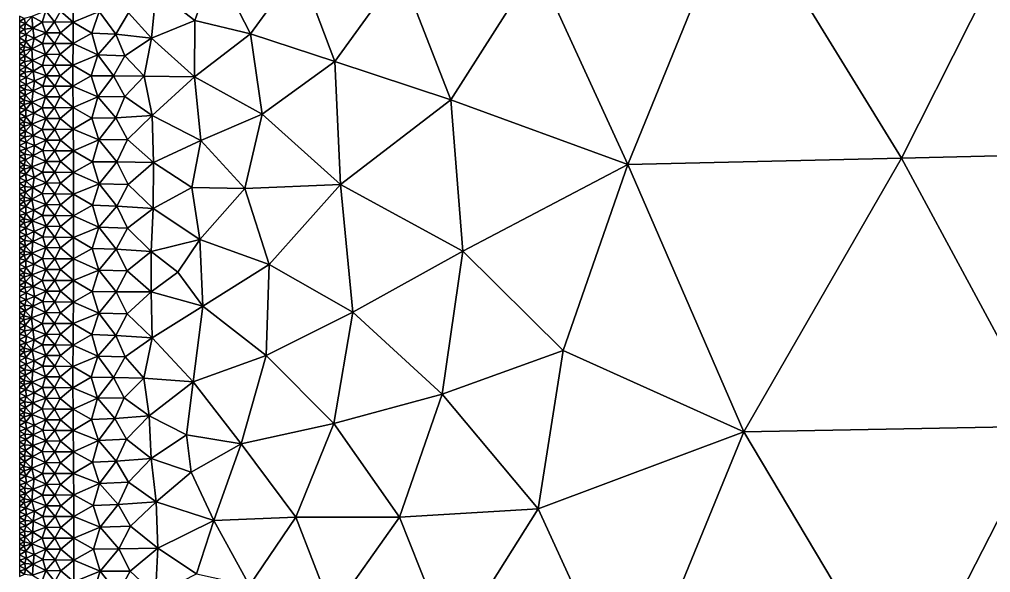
# Model space of a CAD drawing. Header units: metres. Extents: x 0 to 72, y -280 to 0.
# Drawn here: x 0.2 to 36.3, y -118.13 to -97.57 of the extents above; entities that cross this region are included whole.
import ezdxf

# ---------------------------------------------------------------- set-up
doc = ezdxf.new("R2010")
doc.units = ezdxf.units.M

msp = doc.modelspace()

# ---------------------------------------------------------------- linework, layer by layer
at = {"layer": 'layer', "color": 0}
for points in [[(32.9896, -102.728), (38.1128, -92.562), (26.9243, -92.8674)], [(44.8276, -102.439), (38.1128, -92.562), (32.9896, -102.728)], [(22.8168, -102.961), (26.9243, -92.8674), (19.4148, -95.5612)], [(32.9896, -102.728), (26.9243, -92.8674), (22.8168, -102.961)], [(7.46402, -95.5154), (5.28266, -96.4984), (6.71698, -97.6115)], [(8.79375, -98.1117), (7.46402, -95.5154), (6.71698, -97.6115)], [(8.79375, -98.1117), (10.6016, -95.6187), (7.46402, -95.5154)], [(11.9198, -99.1377), (10.6016, -95.6187), (8.79375, -98.1117)], [(11.9198, -99.1377), (14.3614, -95.7486), (10.6016, -95.6187)], [(16.2357, -100.556), (19.4148, -95.5612), (14.3614, -95.7486)], [(22.8168, -102.961), (19.4148, -95.5612), (16.2357, -100.556)], [(16.2357, -100.556), (14.3614, -95.7486), (11.9198, -99.1377)], [(5.28266, -96.4984), (4.24879, -97.3244), (5.11569, -98.263)], [(5.28266, -96.4984), (5.11569, -98.263), (6.71698, -97.6115)], [(2.21047, -96.8607), (1.72335, -97.2608), (2.20332, -97.6694)], [(2.21047, -96.8607), (2.20332, -97.6694), (3.16093, -97.2836)], [(0.2, -97.454), (0.2, -97.6541), (0.370166, -97.5338)], [(0.370166, -97.5338), (0.42022, -97.7214), (0.657369, -97.4618)], [(0.657369, -97.4618), (0.42022, -97.7214), (0.699546, -97.8936)], [(1.17687, -97.2594), (0.657369, -97.4618), (1.04595, -97.6696)], [(0.657369, -97.4618), (0.699546, -97.8936), (1.04595, -97.6696)], [(1.17687, -97.2594), (1.04595, -97.6696), (1.50963, -97.6655)], [(1.17687, -97.2594), (1.50963, -97.6655), (1.72335, -97.2608)], [(1.72335, -97.2608), (1.50963, -97.6655), (2.20332, -97.6694)], [(3.16093, -97.2836), (2.20332, -97.6694), (2.89426, -98.084)], [(3.16093, -97.2836), (2.89426, -98.084), (3.78144, -98.1239)], [(3.16093, -97.2836), (3.78144, -98.1239), (4.24879, -97.3244)], [(4.24879, -97.3244), (3.78144, -98.1239), (5.11569, -98.263)], [(0.370166, -97.5338), (0.2, -97.6541), (0.42022, -97.7214)], [(0.2, -97.6541), (0.2, -97.8543), (0.42022, -97.7214)], [(0.42022, -97.7214), (0.2, -97.8543), (0.393406, -97.9312)], [(0.42022, -97.7214), (0.393406, -97.9312), (0.699546, -97.8936)], [(1.04595, -97.6696), (0.699546, -97.8936), (1.18372, -98.0717)], [(1.04595, -97.6696), (1.18372, -98.0717), (1.50963, -97.6655)], [(1.50963, -97.6655), (1.18372, -98.0717), (1.72073, -98.0679)], [(1.50963, -97.6655), (1.72073, -98.0679), (2.20332, -97.6694)], [(2.20332, -97.6694), (1.72073, -98.0679), (2.19308, -98.4714)], [(2.20332, -97.6694), (2.19308, -98.4714), (2.89426, -98.084)], [(6.71698, -97.6115), (5.11569, -98.263), (6.71204, -99.7049)], [(6.71204, -99.7049), (8.79375, -98.1117), (6.71698, -97.6115)], [(0.2, -97.8543), (0.2, -98.0544), (0.393406, -97.9312)], [(0.393406, -97.9312), (0.2, -98.0544), (0.446334, -98.1329)], [(0.2, -98.0544), (0.2, -98.2546), (0.446334, -98.1329)], [(0.446334, -98.1329), (0.2, -98.2546), (0.437581, -98.3936)], [(0.393406, -97.9312), (0.446334, -98.1329), (0.699546, -97.8936)], [(0.446334, -98.1329), (0.437581, -98.3936), (0.746922, -98.271)], [(0.699546, -97.8936), (0.446334, -98.1329), (0.746922, -98.271)], [(0.699546, -97.8936), (0.746922, -98.271), (1.18372, -98.0717)], [(1.18372, -98.0717), (0.746922, -98.271), (1.05377, -98.4698)], [(1.18372, -98.0717), (1.05377, -98.4698), (1.50672, -98.4695)], [(1.18372, -98.0717), (1.50672, -98.4695), (1.72073, -98.0679)], [(1.72073, -98.0679), (1.50672, -98.4695), (2.19308, -98.4714)], [(2.89426, -98.084), (2.19308, -98.4714), (3.1096, -98.8841)], [(2.89426, -98.084), (3.1096, -98.8841), (3.78144, -98.1239)], [(3.78144, -98.1239), (3.1096, -98.8841), (4.12124, -98.9208)], [(3.78144, -98.1239), (4.12124, -98.9208), (5.11569, -98.263)], [(9.22894, -101.092), (8.79375, -98.1117), (6.71204, -99.7049)], [(11.9198, -99.1377), (8.79375, -98.1117), (9.22894, -101.092)], [(0.2, -98.2546), (0.2, -98.4548), (0.437581, -98.3936)], [(0.437581, -98.3936), (0.2, -98.4548), (0.373339, -98.5814)], [(0.2, -98.4548), (0.2, -98.6549), (0.373339, -98.5814)], [(0.437581, -98.3936), (0.373339, -98.5814), (0.658116, -98.6684)], [(0.746922, -98.271), (0.437581, -98.3936), (0.658116, -98.6684)], [(0.746922, -98.271), (0.658116, -98.6684), (1.05377, -98.4698)], [(1.05377, -98.4698), (0.658116, -98.6684), (1.16974, -98.8749)], [(1.05377, -98.4698), (1.16974, -98.8749), (1.50672, -98.4695)], [(1.50672, -98.4695), (1.16974, -98.8749), (1.71457, -98.8689)], [(1.50672, -98.4695), (1.71457, -98.8689), (2.19308, -98.4714)], [(2.19308, -98.4714), (1.71457, -98.8689), (2.18791, -99.2667)], [(2.19308, -98.4714), (2.18791, -99.2667), (3.1096, -98.8841)], [(5.11569, -98.263), (4.12124, -98.9208), (4.83572, -99.6841)], [(5.11569, -98.263), (4.83572, -99.6841), (6.71204, -99.7049)], [(0.373339, -98.5814), (0.2, -98.6549), (0.370062, -98.7368)], [(0.2, -98.6549), (0.2, -98.8551), (0.370062, -98.7368)], [(0.370062, -98.7368), (0.2, -98.8551), (0.418049, -98.9248)], [(0.2, -98.8551), (0.2, -99.0552), (0.418049, -98.9248)], [(0.373339, -98.5814), (0.370062, -98.7368), (0.658116, -98.6684)], [(0.370062, -98.7368), (0.418049, -98.9248), (0.658116, -98.6684)], [(0.658116, -98.6684), (0.418049, -98.9248), (0.690925, -99.1011)], [(0.658116, -98.6684), (0.690925, -99.1011), (1.16974, -98.8749)], [(1.16974, -98.8749), (0.690925, -99.1011), (1.05486, -99.2818)], [(1.16974, -98.8749), (1.05486, -99.2818), (1.50699, -99.2697)], [(1.16974, -98.8749), (1.50699, -99.2697), (1.71457, -98.8689)], [(1.71457, -98.8689), (1.50699, -99.2697), (2.18791, -99.2667)], [(3.1096, -98.8841), (2.18791, -99.2667), (2.86565, -99.6629)], [(3.1096, -98.8841), (2.86565, -99.6629), (3.70159, -99.6698)], [(3.1096, -98.8841), (3.70159, -99.6698), (4.12124, -98.9208)], [(0.418049, -98.9248), (0.2, -99.0552), (0.388395, -99.133)], [(0.2, -99.0552), (0.2, -99.2554), (0.388395, -99.133)], [(0.388395, -99.133), (0.2, -99.2554), (0.43212, -99.3298)], [(0.2, -99.2554), (0.2, -99.4556), (0.43212, -99.3298)], [(0.418049, -98.9248), (0.388395, -99.133), (0.690925, -99.1011)], [(0.388395, -99.133), (0.43212, -99.3298), (0.690925, -99.1011)], [(0.690925, -99.1011), (0.43212, -99.3298), (0.712865, -99.5003)], [(0.690925, -99.1011), (0.712865, -99.5003), (1.05486, -99.2818)], [(1.05486, -99.2818), (1.19155, -99.6683), (1.50699, -99.2697)], [(1.50699, -99.2697), (1.19155, -99.6683), (1.71905, -99.6627)], [(1.50699, -99.2697), (1.71905, -99.6627), (2.18791, -99.2667)], [(2.18791, -99.2667), (1.71905, -99.6627), (2.18893, -100.056)], [(2.18791, -99.2667), (2.18893, -100.056), (2.86565, -99.6629)], [(4.12124, -98.9208), (3.70159, -99.6698), (4.83572, -99.6841)], [(12.129, -103.71), (11.9198, -99.1377), (9.22894, -101.092)], [(12.129, -103.71), (16.2357, -100.556), (11.9198, -99.1377)], [(0.43212, -99.3298), (0.2, -99.4556), (0.400097, -99.5343)], [(0.2, -99.4556), (0.2, -99.6557), (0.400097, -99.5343)], [(0.400097, -99.5343), (0.2, -99.6557), (0.455246, -99.7316)], [(0.43212, -99.3298), (0.400097, -99.5343), (0.712865, -99.5003)], [(0.400097, -99.5343), (0.455246, -99.7316), (0.712865, -99.5003)], [(0.712865, -99.5003), (0.455246, -99.7316), (0.764894, -99.8596)], [(1.05486, -99.2818), (0.712865, -99.5003), (1.19155, -99.6683)], [(0.712865, -99.5003), (0.764894, -99.8596), (1.19155, -99.6683)], [(0.2, -99.6557), (0.2, -99.8559), (0.455246, -99.7316)], [(0.455246, -99.7316), (0.2, -99.8559), (0.453713, -99.9848)], [(0.2, -99.8559), (0.2, -100.056), (0.453713, -99.9848)], [(0.453713, -99.9848), (0.2, -100.056), (0.396346, -100.182)], [(0.453713, -99.9848), (0.396346, -100.182), (0.705975, -100.224)], [(0.455246, -99.7316), (0.453713, -99.9848), (0.764894, -99.8596)], [(0.764894, -99.8596), (0.453713, -99.9848), (0.705975, -100.224)], [(0.764894, -99.8596), (0.705975, -100.224), (1.07013, -100.051)], [(1.19155, -99.6683), (0.764894, -99.8596), (1.07013, -100.051)], [(1.19155, -99.6683), (1.07013, -100.051), (1.51098, -100.056)], [(1.19155, -99.6683), (1.51098, -100.056), (1.71905, -99.6627)], [(1.71905, -99.6627), (1.51098, -100.056), (2.18893, -100.056)], [(2.86565, -99.6629), (2.18893, -100.056), (3.10972, -100.448)], [(2.86565, -99.6629), (3.10972, -100.448), (3.70159, -99.6698)], [(3.70159, -99.6698), (3.10972, -100.448), (4.1236, -100.431)], [(3.70159, -99.6698), (4.1236, -100.431), (4.83572, -99.6841)], [(4.83572, -99.6841), (4.1236, -100.431), (5.12902, -101.144)], [(4.83572, -99.6841), (5.12902, -101.144), (6.71204, -99.7049)], [(6.71204, -99.7049), (5.12902, -101.144), (6.94898, -102.074)], [(9.22894, -101.092), (6.71204, -99.7049), (6.94898, -102.074)], [(0.2, -100.056), (0.2, -100.256), (0.396346, -100.182)], [(0.396346, -100.182), (0.2, -100.256), (0.422056, -100.391)], [(0.2, -100.256), (0.2, -100.456), (0.422056, -100.391)], [(0.396346, -100.182), (0.422056, -100.391), (0.705975, -100.224)], [(0.705975, -100.224), (0.422056, -100.391), (0.658878, -100.651)], [(0.705975, -100.224), (0.658878, -100.651), (1.17466, -100.449)], [(1.07013, -100.051), (0.705975, -100.224), (1.17466, -100.449)], [(1.07013, -100.051), (1.17466, -100.449), (1.51098, -100.056)], [(1.51098, -100.056), (1.17466, -100.449), (1.71669, -100.453)], [(1.51098, -100.056), (1.71669, -100.453), (2.18893, -100.056)], [(2.18893, -100.056), (1.71669, -100.453), (2.19357, -100.851)], [(2.18893, -100.056), (2.19357, -100.851), (3.10972, -100.448)], [(0.422056, -100.391), (0.2, -100.456), (0.370884, -100.578)], [(0.2, -100.456), (0.2, -100.657), (0.370884, -100.578)], [(0.370884, -100.578), (0.2, -100.657), (0.372832, -100.733)], [(0.2, -100.657), (0.2, -100.857), (0.372832, -100.733)], [(0.422056, -100.391), (0.370884, -100.578), (0.658878, -100.651)], [(0.370884, -100.578), (0.372832, -100.733), (0.658878, -100.651)], [(0.372832, -100.733), (0.433684, -100.924), (0.658878, -100.651)], [(0.658878, -100.651), (0.433684, -100.924), (0.735941, -101.056)], [(1.17466, -100.449), (0.658878, -100.651), (1.05123, -100.853)], [(0.658878, -100.651), (0.735941, -101.056), (1.05123, -100.853)], [(1.17466, -100.449), (1.05123, -100.853), (1.50618, -100.853)], [(1.17466, -100.449), (1.50618, -100.853), (1.71669, -100.453)], [(1.71669, -100.453), (1.50618, -100.853), (2.19357, -100.851)], [(3.10972, -100.448), (2.19357, -100.851), (2.89269, -101.243)], [(3.10972, -100.448), (2.89269, -101.243), (3.77804, -101.223)], [(3.10972, -100.448), (3.77804, -101.223), (4.1236, -100.431)], [(4.1236, -100.431), (3.77804, -101.223), (5.12902, -101.144)], [(16.6874, -106.183), (16.2357, -100.556), (12.129, -103.71)], [(16.6874, -106.183), (22.8168, -102.961), (16.2357, -100.556)], [(0.372832, -100.733), (0.2, -100.857), (0.433684, -100.924)], [(0.2, -100.857), (0.2, -101.057), (0.433684, -100.924)], [(0.433684, -100.924), (0.2, -101.057), (0.433717, -101.189)], [(0.2, -101.057), (0.2, -101.257), (0.433717, -101.189)], [(0.433684, -100.924), (0.433717, -101.189), (0.735941, -101.056)], [(0.735941, -101.056), (0.433717, -101.189), (0.658806, -101.462)], [(0.735941, -101.056), (0.658806, -101.462), (1.17654, -101.258)], [(1.05123, -100.853), (0.735941, -101.056), (1.17654, -101.258)], [(1.05123, -100.853), (1.17654, -101.258), (1.50618, -100.853)], [(1.50618, -100.853), (1.17654, -101.258), (1.71971, -101.255)], [(1.50618, -100.853), (1.71971, -101.255), (2.19357, -100.851)], [(2.19357, -100.851), (1.71971, -101.255), (2.20306, -101.652)], [(2.19357, -100.851), (2.20306, -101.652), (2.89269, -101.243)], [(0.433717, -101.189), (0.2, -101.257), (0.372872, -101.38)], [(0.2, -101.257), (0.2, -101.457), (0.372872, -101.38)], [(0.372872, -101.38), (0.2, -101.457), (0.370867, -101.536)], [(0.372872, -101.38), (0.370867, -101.536), (0.658806, -101.462)], [(0.433717, -101.189), (0.372872, -101.38), (0.658806, -101.462)], [(1.17654, -101.258), (0.658806, -101.462), (1.04943, -101.666)], [(1.17654, -101.258), (1.04943, -101.666), (1.51197, -101.658)], [(1.17654, -101.258), (1.51197, -101.658), (1.71971, -101.255)], [(1.71971, -101.255), (1.51197, -101.658), (2.20306, -101.652)], [(2.89269, -101.243), (2.20306, -101.652), (3.15113, -102.047)], [(2.89269, -101.243), (3.15113, -102.047), (3.77804, -101.223)], [(3.77804, -101.223), (3.15113, -102.047), (4.22309, -102.03)], [(3.77804, -101.223), (4.22309, -102.03), (5.12902, -101.144)], [(5.12902, -101.144), (4.22309, -102.03), (5.17936, -102.886)], [(5.12902, -101.144), (5.17936, -102.886), (6.94898, -102.074)], [(8.57545, -103.852), (9.22894, -101.092), (6.94898, -102.074)], [(8.57545, -103.852), (12.129, -103.71), (9.22894, -101.092)], [(0.2, -101.457), (0.2, -101.657), (0.370867, -101.536)], [(0.370867, -101.536), (0.2, -101.657), (0.421969, -101.722)], [(0.2, -101.657), (0.2, -101.857), (0.421969, -101.722)], [(0.421969, -101.722), (0.2, -101.857), (0.396197, -101.931)], [(0.370867, -101.536), (0.421969, -101.722), (0.658806, -101.462)], [(0.421969, -101.722), (0.396197, -101.931), (0.705329, -101.89)], [(0.658806, -101.462), (0.421969, -101.722), (0.705329, -101.89)], [(0.658806, -101.462), (0.705329, -101.89), (1.04943, -101.666)], [(1.04943, -101.666), (0.705329, -101.89), (1.19294, -102.061)], [(1.04943, -101.666), (1.19294, -102.061), (1.51197, -101.658)], [(1.51197, -101.658), (1.19294, -102.061), (1.72814, -102.056)], [(1.51197, -101.658), (1.72814, -102.056), (2.20306, -101.652)], [(2.20306, -101.652), (1.72814, -102.056), (2.20965, -102.455)], [(2.20306, -101.652), (2.20965, -102.455), (3.15113, -102.047)], [(0.2, -101.857), (0.2, -102.058), (0.396197, -101.931)], [(0.396197, -101.931), (0.2, -102.058), (0.453242, -102.13)], [(0.2, -102.058), (0.2, -102.258), (0.453242, -102.13)], [(0.453242, -102.13), (0.2, -102.258), (0.453705, -102.385)], [(0.396197, -101.931), (0.453242, -102.13), (0.705329, -101.89)], [(0.705329, -101.89), (0.453242, -102.13), (0.764242, -102.256)], [(0.453242, -102.13), (0.453705, -102.385), (0.764242, -102.256)], [(0.705329, -101.89), (0.764242, -102.256), (1.19294, -102.061)], [(1.19294, -102.061), (0.764242, -102.256), (1.07301, -102.449)], [(1.19294, -102.061), (1.07301, -102.449), (1.51891, -102.454)], [(1.19294, -102.061), (1.51891, -102.454), (1.72814, -102.056)], [(1.72814, -102.056), (1.51891, -102.454), (2.20965, -102.455)], [(3.15113, -102.047), (2.20965, -102.455), (2.91531, -102.859)], [(3.15113, -102.047), (2.91531, -102.859), (3.8183, -102.865)], [(3.15113, -102.047), (3.8183, -102.865), (4.22309, -102.03)], [(4.22309, -102.03), (3.8183, -102.865), (5.17936, -102.886)], [(6.94898, -102.074), (5.17936, -102.886), (6.60327, -103.823)], [(6.60327, -103.823), (8.57545, -103.852), (6.94898, -102.074)], [(0.2, -102.258), (0.2, -102.458), (0.453705, -102.385)], [(0.453705, -102.385), (0.2, -102.458), (0.396995, -102.583)], [(0.2, -102.458), (0.2, -102.658), (0.396995, -102.583)], [(0.453705, -102.385), (0.396995, -102.583), (0.708007, -102.623)], [(0.764242, -102.256), (0.453705, -102.385), (0.708007, -102.623)], [(0.764242, -102.256), (0.708007, -102.623), (1.07301, -102.449)], [(1.07301, -102.449), (0.708007, -102.623), (1.18125, -102.847)], [(1.07301, -102.449), (1.18125, -102.847), (1.51891, -102.454)], [(1.51891, -102.454), (1.18125, -102.847), (1.72825, -102.854)], [(1.51891, -102.454), (1.72825, -102.854), (2.20965, -102.455)], [(2.20965, -102.455), (1.72825, -102.854), (2.21207, -103.259)], [(2.20965, -102.455), (2.21207, -103.259), (2.91531, -102.859)], [(38.37, -112.69), (44.8276, -102.439), (32.9896, -102.728)], [(0.396995, -102.583), (0.2, -102.658), (0.42358, -102.792)], [(0.2, -102.658), (0.2, -102.858), (0.42358, -102.792)], [(0.42358, -102.792), (0.2, -102.858), (0.372589, -102.978)], [(0.2, -102.858), (0.2, -103.058), (0.372589, -102.978)], [(0.42358, -102.792), (0.372589, -102.978), (0.66396, -103.049)], [(0.396995, -102.583), (0.42358, -102.792), (0.708007, -102.623)], [(0.708007, -102.623), (0.42358, -102.792), (0.66396, -103.049)], [(0.708007, -102.623), (0.66396, -103.049), (1.18125, -102.847)], [(1.18125, -102.847), (0.66396, -103.049), (1.0603, -103.248)], [(1.18125, -102.847), (1.0603, -103.248), (1.5168, -103.252)], [(1.18125, -102.847), (1.5168, -103.252), (1.72825, -102.854)], [(1.72825, -102.854), (1.5168, -103.252), (2.21207, -103.259)], [(2.91531, -102.859), (2.21207, -103.259), (3.16441, -103.676)], [(2.91531, -102.859), (3.16441, -103.676), (3.8183, -102.865)], [(3.8183, -102.865), (3.16441, -103.676), (4.24285, -103.702)], [(3.8183, -102.865), (4.24285, -103.702), (5.17936, -102.886)], [(27.1282, -112.892), (32.9896, -102.728), (22.8168, -102.961)], [(38.37, -112.69), (32.9896, -102.728), (27.1282, -112.892)], [(0.372589, -102.978), (0.2, -103.058), (0.375284, -103.133)], [(0.2, -103.058), (0.2, -103.259), (0.375284, -103.133)], [(0.375284, -103.133), (0.2, -103.259), (0.439611, -103.321)], [(0.372589, -102.978), (0.375284, -103.133), (0.66396, -103.049)], [(0.375284, -103.133), (0.439611, -103.321), (0.66396, -103.049)], [(0.66396, -103.049), (0.439611, -103.321), (0.750476, -103.445)], [(0.66396, -103.049), (0.750476, -103.445), (1.0603, -103.248)], [(5.17936, -102.886), (4.24285, -103.702), (5.17185, -104.595)], [(5.17936, -102.886), (5.17185, -104.595), (6.60327, -103.823)], [(20.4082, -109.878), (22.8168, -102.961), (16.6874, -106.183)], [(27.1282, -112.892), (22.8168, -102.961), (20.4082, -109.878)], [(0.2, -103.259), (0.2, -103.459), (0.439611, -103.321)], [(0.439611, -103.321), (0.2, -103.459), (0.447726, -103.581)], [(0.2, -103.459), (0.2, -103.659), (0.447726, -103.581)], [(0.447726, -103.581), (0.2, -103.659), (0.394201, -103.783)], [(0.447726, -103.581), (0.394201, -103.783), (0.701865, -103.821)], [(0.439611, -103.321), (0.447726, -103.581), (0.750476, -103.445)], [(0.750476, -103.445), (0.447726, -103.581), (0.701865, -103.821)], [(0.750476, -103.445), (0.701865, -103.821), (1.1891, -103.647)], [(1.0603, -103.248), (0.750476, -103.445), (1.1891, -103.647)], [(1.0603, -103.248), (1.1891, -103.647), (1.5168, -103.252)], [(1.5168, -103.252), (1.1891, -103.647), (1.72952, -103.656)], [(1.5168, -103.252), (1.72952, -103.656), (2.21207, -103.259)], [(2.21207, -103.259), (1.72952, -103.656), (2.21211, -104.065)], [(2.21207, -103.259), (2.21211, -104.065), (3.16441, -103.676)], [(0.2, -103.659), (0.2, -103.859), (0.394201, -103.783)], [(0.394201, -103.783), (0.2, -103.859), (0.421172, -103.992)], [(0.2, -103.859), (0.2, -104.059), (0.421172, -103.992)], [(0.394201, -103.783), (0.421172, -103.992), (0.701865, -103.821)], [(0.701865, -103.821), (0.421172, -103.992), (0.659691, -104.252)], [(0.701865, -103.821), (0.659691, -104.252), (1.04955, -104.046)], [(1.1891, -103.647), (0.701865, -103.821), (1.04955, -104.046)], [(1.1891, -103.647), (1.04955, -104.046), (1.515, -104.055)], [(1.1891, -103.647), (1.515, -104.055), (1.72952, -103.656)], [(1.72952, -103.656), (1.515, -104.055), (2.21211, -104.065)], [(3.16441, -103.676), (2.21211, -104.065), (2.91699, -104.48)], [(3.16441, -103.676), (2.91699, -104.48), (3.81893, -104.511)], [(3.16441, -103.676), (3.81893, -104.511), (4.24285, -103.702)], [(4.24285, -103.702), (3.81893, -104.511), (5.17185, -104.595)], [(6.90777, -105.754), (6.60327, -103.823), (5.17185, -104.595)], [(6.90777, -105.754), (8.57545, -103.852), (6.60327, -103.823)], [(9.47866, -106.677), (8.57545, -103.852), (6.90777, -105.754)], [(9.47866, -106.677), (12.129, -103.71), (8.57545, -103.852)], [(12.5936, -108.456), (12.129, -103.71), (9.47866, -106.677)], [(12.5936, -108.456), (16.6874, -106.183), (12.129, -103.71)], [(0.421172, -103.992), (0.2, -104.059), (0.370956, -104.18)], [(0.2, -104.059), (0.2, -104.259), (0.370956, -104.18)], [(0.370956, -104.18), (0.2, -104.259), (0.373335, -104.335)], [(0.2, -104.259), (0.2, -104.46), (0.373335, -104.335)], [(0.421172, -103.992), (0.370956, -104.18), (0.659691, -104.252)], [(0.370956, -104.18), (0.373335, -104.335), (0.659691, -104.252)], [(0.373335, -104.335), (0.435481, -104.525), (0.659691, -104.252)], [(0.659691, -104.252), (0.435481, -104.525), (0.741361, -104.656)], [(1.04955, -104.046), (0.659691, -104.252), (1.18141, -104.455)], [(0.659691, -104.252), (0.741361, -104.656), (1.18141, -104.455)], [(1.04955, -104.046), (1.18141, -104.455), (1.515, -104.055)], [(1.515, -104.055), (1.18141, -104.455), (1.7277, -104.461)], [(1.515, -104.055), (1.7277, -104.461), (2.21211, -104.065)], [(2.21211, -104.065), (1.7277, -104.461), (2.21108, -104.869)], [(2.21211, -104.065), (2.21108, -104.869), (2.91699, -104.48)], [(0.373335, -104.335), (0.2, -104.46), (0.435481, -104.525)], [(0.2, -104.46), (0.2, -104.66), (0.435481, -104.525)], [(0.435481, -104.525), (0.2, -104.66), (0.437985, -104.79)], [(0.2, -104.66), (0.2, -104.86), (0.437985, -104.79)], [(0.435481, -104.525), (0.437985, -104.79), (0.741361, -104.656)], [(0.741361, -104.656), (0.437985, -104.79), (0.672627, -105.056)], [(0.741361, -104.656), (0.672627, -105.056), (1.05995, -104.857)], [(1.18141, -104.455), (0.741361, -104.656), (1.05995, -104.857)], [(1.18141, -104.455), (1.05995, -104.857), (1.51623, -104.86)], [(1.18141, -104.455), (1.51623, -104.86), (1.7277, -104.461)], [(1.7277, -104.461), (1.51623, -104.86), (2.21108, -104.869)], [(2.91699, -104.48), (2.21108, -104.869), (3.15766, -105.293)], [(2.91699, -104.48), (3.15766, -105.293), (3.81893, -104.511)], [(3.81893, -104.511), (3.15766, -105.293), (4.2224, -105.335)], [(3.81893, -104.511), (4.2224, -105.335), (5.17185, -104.595)], [(5.17185, -104.595), (4.2224, -105.335), (5.0929, -106.19)], [(5.17185, -104.595), (5.0929, -106.19), (6.90777, -105.754)], [(0.437985, -104.79), (0.2, -104.86), (0.377916, -104.981)], [(0.2, -104.86), (0.2, -105.06), (0.377916, -104.981)], [(0.377916, -104.981), (0.2, -105.06), (0.378635, -105.136)], [(0.437985, -104.79), (0.377916, -104.981), (0.672627, -105.056)], [(0.377916, -104.981), (0.378635, -105.136), (0.672627, -105.056)], [(1.05995, -104.857), (0.672627, -105.056), (1.18792, -105.256)], [(1.05995, -104.857), (1.18792, -105.256), (1.51623, -104.86)], [(1.51623, -104.86), (1.18792, -105.256), (1.72883, -105.262)], [(1.51623, -104.86), (1.72883, -105.262), (2.21108, -104.869)], [(2.21108, -104.869), (1.72883, -105.262), (2.20945, -105.67)], [(2.21108, -104.869), (2.20945, -105.67), (3.15766, -105.293)], [(0.2, -105.06), (0.2, -105.26), (0.378635, -105.136)], [(0.378635, -105.136), (0.2, -105.26), (0.44241, -105.324)], [(0.2, -105.26), (0.2, -105.46), (0.44241, -105.324)], [(0.44241, -105.324), (0.2, -105.46), (0.449111, -105.584)], [(0.378635, -105.136), (0.44241, -105.324), (0.672627, -105.056)], [(0.672627, -105.056), (0.44241, -105.324), (0.753909, -105.449)], [(0.44241, -105.324), (0.449111, -105.584), (0.753909, -105.449)], [(0.672627, -105.056), (0.753909, -105.449), (1.18792, -105.256)], [(1.18792, -105.256), (0.753909, -105.449), (1.06777, -105.648)], [(1.18792, -105.256), (1.06777, -105.648), (1.51622, -105.659)], [(1.18792, -105.256), (1.51622, -105.659), (1.72883, -105.262)], [(1.72883, -105.262), (1.51622, -105.659), (2.20945, -105.67)], [(3.15766, -105.293), (2.20945, -105.67), (2.90982, -106.084)], [(3.15766, -105.293), (2.90982, -106.084), (3.79752, -106.114)], [(3.15766, -105.293), (3.79752, -106.114), (4.2224, -105.335)], [(4.2224, -105.335), (3.79752, -106.114), (5.0929, -106.19)], [(0.2, -105.46), (0.2, -105.661), (0.449111, -105.584)], [(0.449111, -105.584), (0.2, -105.661), (0.394814, -105.785)], [(0.2, -105.661), (0.2, -105.861), (0.394814, -105.785)], [(0.449111, -105.584), (0.394814, -105.785), (0.703403, -105.824)], [(0.753909, -105.449), (0.449111, -105.584), (0.703403, -105.824)], [(0.753909, -105.449), (0.703403, -105.824), (1.06777, -105.648)], [(1.06777, -105.648), (0.703403, -105.824), (1.17669, -106.053)], [(1.06777, -105.648), (1.17669, -106.053), (1.51622, -105.659)], [(1.51622, -105.659), (1.17669, -106.053), (1.7251, -106.062)], [(1.51622, -105.659), (1.7251, -106.062), (2.20945, -105.67)], [(2.20945, -105.67), (1.7251, -106.062), (2.20728, -106.471)], [(2.20945, -105.67), (2.20728, -106.471), (2.90982, -106.084)], [(6.90777, -105.754), (5.0929, -106.19), (6.08355, -106.961)], [(7.01465, -108.228), (6.90777, -105.754), (6.08355, -106.961)], [(7.01465, -108.228), (9.47866, -106.677), (6.90777, -105.754)], [(0.394814, -105.785), (0.2, -105.861), (0.421378, -105.995)], [(0.2, -105.861), (0.2, -106.061), (0.421378, -105.995)], [(0.421378, -105.995), (0.2, -106.061), (0.37077, -106.182)], [(0.2, -106.061), (0.2, -106.261), (0.37077, -106.182)], [(0.421378, -105.995), (0.37077, -106.182), (0.658964, -106.255)], [(0.394814, -105.785), (0.421378, -105.995), (0.703403, -105.824)], [(0.703403, -105.824), (0.421378, -105.995), (0.658964, -106.255)], [(0.703403, -105.824), (0.658964, -106.255), (1.17669, -106.053)], [(1.17669, -106.053), (0.658964, -106.255), (1.05288, -106.459)], [(1.17669, -106.053), (1.05288, -106.459), (1.5113, -106.463)], [(1.17669, -106.053), (1.5113, -106.463), (1.7251, -106.062)], [(1.7251, -106.062), (1.5113, -106.463), (2.20728, -106.471)], [(2.90982, -106.084), (2.20728, -106.471), (3.1507, -106.888)], [(2.90982, -106.084), (3.1507, -106.888), (3.79752, -106.114)], [(3.79752, -106.114), (3.1507, -106.888), (4.20522, -106.912)], [(3.79752, -106.114), (4.20522, -106.912), (5.0929, -106.19)], [(0.37077, -106.182), (0.2, -106.261), (0.372848, -106.338)], [(0.2, -106.261), (0.2, -106.461), (0.372848, -106.338)], [(0.372848, -106.338), (0.2, -106.461), (0.43384, -106.529)], [(0.2, -106.461), (0.2, -106.661), (0.43384, -106.529)], [(0.37077, -106.182), (0.372848, -106.338), (0.658964, -106.255)], [(0.372848, -106.338), (0.43384, -106.529), (0.658964, -106.255)], [(0.658964, -106.255), (0.43384, -106.529), (0.736624, -106.662)], [(0.658964, -106.255), (0.736624, -106.662), (1.05288, -106.459)], [(1.05288, -106.459), (0.736624, -106.662), (1.17864, -106.866)], [(1.05288, -106.459), (1.17864, -106.866), (1.5113, -106.463)], [(1.5113, -106.463), (1.17864, -106.866), (1.72481, -106.868)], [(1.5113, -106.463), (1.72481, -106.868), (2.20728, -106.471)], [(2.20728, -106.471), (1.72481, -106.868), (2.20777, -107.273)], [(2.20728, -106.471), (2.20777, -107.273), (3.1507, -106.888)], [(5.0929, -106.19), (4.20522, -106.912), (5.10183, -107.697)], [(5.0929, -106.19), (5.10183, -107.697), (6.08355, -106.961)], [(15.9121, -111.499), (16.6874, -106.183), (12.5936, -108.456)], [(20.4082, -109.878), (16.6874, -106.183), (15.9121, -111.499)], [(0.43384, -106.529), (0.2, -106.661), (0.433926, -106.794)], [(0.2, -106.661), (0.2, -106.861), (0.433926, -106.794)], [(0.433926, -106.794), (0.2, -106.861), (0.372994, -106.985)], [(0.433926, -106.794), (0.372994, -106.985), (0.659205, -107.068)], [(0.43384, -106.529), (0.433926, -106.794), (0.736624, -106.662)], [(0.736624, -106.662), (0.433926, -106.794), (0.659205, -107.068)], [(0.736624, -106.662), (0.659205, -107.068), (1.17864, -106.866)], [(9.37163, -110.056), (9.47866, -106.677), (7.01465, -108.228)], [(9.37163, -110.056), (12.5936, -108.456), (9.47866, -106.677)], [(0.2, -106.861), (0.2, -107.062), (0.372994, -106.985)], [(0.372994, -106.985), (0.2, -107.062), (0.370966, -107.141)], [(0.2, -107.062), (0.2, -107.262), (0.370966, -107.141)], [(0.370966, -107.141), (0.2, -107.262), (0.421987, -107.327)], [(0.372994, -106.985), (0.370966, -107.141), (0.659205, -107.068)], [(0.370966, -107.141), (0.421987, -107.327), (0.659205, -107.068)], [(0.659205, -107.068), (0.421987, -107.327), (0.705117, -107.496)], [(1.17864, -106.866), (0.659205, -107.068), (1.05009, -107.274)], [(0.659205, -107.068), (0.705117, -107.496), (1.05009, -107.274)], [(1.17864, -106.866), (1.05009, -107.274), (1.51403, -107.269)], [(1.17864, -106.866), (1.51403, -107.269), (1.72481, -106.868)], [(1.72481, -106.868), (1.51403, -107.269), (2.20777, -107.273)], [(3.1507, -106.888), (2.20777, -107.273), (2.90844, -107.681)], [(3.1507, -106.888), (2.90844, -107.681), (3.79661, -107.695)], [(3.1507, -106.888), (3.79661, -107.695), (4.20522, -106.912)], [(4.20522, -106.912), (3.79661, -107.695), (5.10183, -107.697)], [(6.08355, -106.961), (5.10183, -107.697), (7.01465, -108.228)], [(0.2, -107.262), (0.2, -107.462), (0.421987, -107.327)], [(0.421987, -107.327), (0.2, -107.462), (0.396051, -107.537)], [(0.2, -107.462), (0.2, -107.662), (0.396051, -107.537)], [(0.396051, -107.537), (0.2, -107.662), (0.452702, -107.735)], [(0.421987, -107.327), (0.396051, -107.537), (0.705117, -107.496)], [(0.396051, -107.537), (0.452702, -107.735), (0.705117, -107.496)], [(0.705117, -107.496), (0.452702, -107.735), (0.762685, -107.864)], [(1.05009, -107.274), (0.705117, -107.496), (1.19246, -107.671)], [(0.705117, -107.496), (0.762685, -107.864), (1.19246, -107.671)], [(1.05009, -107.274), (1.19246, -107.671), (1.51403, -107.269)], [(1.51403, -107.269), (1.19246, -107.671), (1.72862, -107.67)], [(1.51403, -107.269), (1.72862, -107.67), (2.20777, -107.273)], [(2.20777, -107.273), (1.72862, -107.67), (2.20716, -108.074)], [(2.20777, -107.273), (2.20716, -108.074), (2.90844, -107.681)], [(0.2, -107.662), (0.2, -107.862), (0.452702, -107.735)], [(0.452702, -107.735), (0.2, -107.862), (0.45231, -107.991)], [(0.2, -107.862), (0.2, -108.062), (0.45231, -107.991)], [(0.452702, -107.735), (0.45231, -107.991), (0.762685, -107.864)], [(0.762685, -107.864), (0.45231, -107.991), (0.703488, -108.233)], [(0.762685, -107.864), (0.703488, -108.233), (1.07009, -108.059)], [(1.19246, -107.671), (0.762685, -107.864), (1.07009, -108.059)], [(1.19246, -107.671), (1.07009, -108.059), (1.51639, -108.067)], [(1.19246, -107.671), (1.51639, -108.067), (1.72862, -107.67)], [(1.72862, -107.67), (1.51639, -108.067), (2.20716, -108.074)], [(2.90844, -107.681), (2.20716, -108.074), (3.14744, -108.491)], [(2.90844, -107.681), (3.14744, -108.491), (3.79661, -107.695)], [(3.79661, -107.695), (3.14744, -108.491), (4.21087, -108.517)], [(3.79661, -107.695), (4.21087, -108.517), (5.10183, -107.697)], [(5.10183, -107.697), (4.21087, -108.517), (5.12922, -109.401)], [(5.10183, -107.697), (5.12922, -109.401), (7.01465, -108.228)], [(0.45231, -107.991), (0.2, -108.062), (0.395039, -108.19)], [(0.2, -108.062), (0.2, -108.263), (0.395039, -108.19)], [(0.395039, -108.19), (0.2, -108.263), (0.419314, -108.4)], [(0.2, -108.263), (0.2, -108.463), (0.419314, -108.4)], [(0.45231, -107.991), (0.395039, -108.19), (0.703488, -108.233)], [(0.395039, -108.19), (0.419314, -108.4), (0.703488, -108.233)], [(0.703488, -108.233), (0.419314, -108.4), (0.649635, -108.665)], [(0.703488, -108.233), (0.649635, -108.665), (1.1741, -108.462)], [(1.07009, -108.059), (0.703488, -108.233), (1.1741, -108.462)], [(1.07009, -108.059), (1.1741, -108.462), (1.51639, -108.067)], [(1.51639, -108.067), (1.1741, -108.462), (1.72343, -108.469)], [(1.51639, -108.067), (1.72343, -108.469), (2.20716, -108.074)], [(2.20716, -108.074), (1.72343, -108.469), (2.20328, -108.875)], [(2.20716, -108.074), (2.20328, -108.875), (3.14744, -108.491)], [(6.6541, -111.041), (7.01465, -108.228), (5.12922, -109.401)], [(6.6541, -111.041), (9.37163, -110.056), (7.01465, -108.228)], [(0.419314, -108.4), (0.2, -108.463), (0.367389, -108.586)], [(0.2, -108.463), (0.2, -108.663), (0.367389, -108.586)], [(0.367389, -108.586), (0.2, -108.663), (0.367236, -108.741)], [(0.367389, -108.586), (0.367236, -108.741), (0.649635, -108.665)], [(0.419314, -108.4), (0.367389, -108.586), (0.649635, -108.665)], [(1.1741, -108.462), (0.649635, -108.665), (1.04433, -108.874)], [(1.1741, -108.462), (1.04433, -108.874), (1.50981, -108.871)], [(1.1741, -108.462), (1.50981, -108.871), (1.72343, -108.469)], [(1.72343, -108.469), (1.50981, -108.871), (2.20328, -108.875)], [(3.14744, -108.491), (2.20328, -108.875), (2.89672, -109.286)], [(3.14744, -108.491), (2.89672, -109.286), (3.78201, -109.315)], [(3.14744, -108.491), (3.78201, -109.315), (4.21087, -108.517)], [(4.21087, -108.517), (3.78201, -109.315), (5.12922, -109.401)], [(11.8852, -112.584), (12.5936, -108.456), (9.37163, -110.056)], [(15.9121, -111.499), (12.5936, -108.456), (11.8852, -112.584)], [(0.2, -108.663), (0.2, -108.863), (0.367236, -108.741)], [(0.367236, -108.741), (0.2, -108.863), (0.418369, -108.928)], [(0.2, -108.863), (0.2, -109.063), (0.418369, -108.928)], [(0.418369, -108.928), (0.2, -109.063), (0.393294, -109.139)], [(0.367236, -108.741), (0.418369, -108.928), (0.649635, -108.665)], [(0.418369, -108.928), (0.393294, -109.139), (0.699296, -109.099)], [(0.649635, -108.665), (0.418369, -108.928), (0.699296, -109.099)], [(0.649635, -108.665), (0.699296, -109.099), (1.04433, -108.874)], [(1.04433, -108.874), (0.699296, -109.099), (1.18691, -109.275)], [(1.04433, -108.874), (1.18691, -109.275), (1.50981, -108.871)], [(1.50981, -108.871), (1.18691, -109.275), (1.7238, -109.272)], [(1.50981, -108.871), (1.7238, -109.272), (2.20328, -108.875)], [(2.20328, -108.875), (1.7238, -109.272), (2.19774, -109.674)], [(2.20328, -108.875), (2.19774, -109.674), (2.89672, -109.286)], [(0.2, -109.063), (0.2, -109.263), (0.393294, -109.139)], [(0.393294, -109.139), (0.2, -109.263), (0.448044, -109.339)], [(0.2, -109.263), (0.2, -109.464), (0.448044, -109.339)], [(0.448044, -109.339), (0.2, -109.464), (0.442638, -109.598)], [(0.393294, -109.139), (0.448044, -109.339), (0.699296, -109.099)], [(0.448044, -109.339), (0.442638, -109.598), (0.752705, -109.474)], [(0.699296, -109.099), (0.448044, -109.339), (0.752705, -109.474)], [(0.699296, -109.099), (0.752705, -109.474), (1.18691, -109.275)], [(1.18691, -109.275), (0.752705, -109.474), (1.06339, -109.668)], [(1.18691, -109.275), (1.06339, -109.668), (1.51394, -109.669)], [(1.18691, -109.275), (1.51394, -109.669), (1.7238, -109.272)], [(1.7238, -109.272), (1.51394, -109.669), (2.19774, -109.674)], [(2.89672, -109.286), (2.19774, -109.674), (3.11416, -110.086)], [(2.89672, -109.286), (3.11416, -110.086), (3.78201, -109.315)], [(3.78201, -109.315), (3.11416, -110.086), (4.13004, -110.116)], [(3.78201, -109.315), (4.13004, -110.116), (5.12922, -109.401)], [(0.2, -109.464), (0.2, -109.664), (0.442638, -109.598)], [(0.442638, -109.598), (0.2, -109.664), (0.379528, -109.786)], [(0.2, -109.664), (0.2, -109.864), (0.379528, -109.786)], [(0.442638, -109.598), (0.379528, -109.786), (0.675285, -109.864)], [(0.752705, -109.474), (0.442638, -109.598), (0.675285, -109.864)], [(0.752705, -109.474), (0.675285, -109.864), (1.06339, -109.668)], [(1.06339, -109.668), (0.675285, -109.864), (1.18663, -110.062)], [(1.06339, -109.668), (1.18663, -110.062), (1.51394, -109.669)], [(1.51394, -109.669), (1.18663, -110.062), (1.72175, -110.066)], [(1.51394, -109.669), (1.72175, -110.066), (2.19774, -109.674)], [(2.19774, -109.674), (1.72175, -110.066), (2.19132, -110.467)], [(2.19774, -109.674), (2.19132, -110.467), (3.11416, -110.086)], [(5.12922, -109.401), (4.13004, -110.116), (4.82106, -110.898)], [(5.12922, -109.401), (4.82106, -110.898), (6.6541, -111.041)], [(0.379528, -109.786), (0.2, -109.864), (0.3796, -109.941)], [(0.2, -109.864), (0.2, -110.064), (0.3796, -109.941)], [(0.3796, -109.941), (0.2, -110.064), (0.443071, -110.129)], [(0.2, -110.064), (0.2, -110.264), (0.443071, -110.129)], [(0.379528, -109.786), (0.3796, -109.941), (0.675285, -109.864)], [(0.3796, -109.941), (0.443071, -110.129), (0.675285, -109.864)], [(0.675285, -109.864), (0.443071, -110.129), (0.754124, -110.253)], [(0.675285, -109.864), (0.754124, -110.253), (1.18663, -110.062)], [(1.18663, -110.062), (0.754124, -110.253), (1.06644, -110.451)], [(1.18663, -110.062), (1.06644, -110.451), (1.51041, -110.46)], [(1.18663, -110.062), (1.51041, -110.46), (1.72175, -110.066)], [(1.72175, -110.066), (1.51041, -110.46), (2.19132, -110.467)], [(3.11416, -110.086), (2.19132, -110.467), (2.8682, -110.868)], [(3.11416, -110.086), (2.8682, -110.868), (3.70038, -110.876)], [(3.11416, -110.086), (3.70038, -110.876), (4.13004, -110.116)], [(8.43699, -113.337), (9.37163, -110.056), (6.6541, -111.041)], [(11.8852, -112.584), (9.37163, -110.056), (8.43699, -113.337)], [(19.4844, -115.757), (20.4082, -109.878), (15.9121, -111.499)], [(19.4844, -115.757), (27.1282, -112.892), (20.4082, -109.878)], [(0.443071, -110.129), (0.2, -110.264), (0.449318, -110.388)], [(0.2, -110.264), (0.2, -110.464), (0.449318, -110.388)], [(0.449318, -110.388), (0.2, -110.464), (0.395036, -110.588)], [(0.2, -110.464), (0.2, -110.665), (0.395036, -110.588)], [(0.449318, -110.388), (0.395036, -110.588), (0.703579, -110.626)], [(0.443071, -110.129), (0.449318, -110.388), (0.754124, -110.253)], [(0.754124, -110.253), (0.449318, -110.388), (0.703579, -110.626)], [(0.754124, -110.253), (0.703579, -110.626), (1.06644, -110.451)], [(1.06644, -110.451), (0.703579, -110.626), (1.17492, -110.851)], [(1.06644, -110.451), (1.17492, -110.851), (1.51041, -110.46)], [(1.51041, -110.46), (1.17492, -110.851), (1.71658, -110.859)], [(1.51041, -110.46), (1.71658, -110.859), (2.19132, -110.467)], [(4.13004, -110.116), (3.70038, -110.876), (4.82106, -110.898)], [(0.395036, -110.588), (0.2, -110.665), (0.422059, -110.797)], [(0.2, -110.665), (0.2, -110.865), (0.422059, -110.797)], [(0.422059, -110.797), (0.2, -110.865), (0.37177, -110.984)], [(0.422059, -110.797), (0.37177, -110.984), (0.66165, -111.054)], [(0.395036, -110.588), (0.422059, -110.797), (0.703579, -110.626)], [(0.703579, -110.626), (0.422059, -110.797), (0.66165, -111.054)], [(0.703579, -110.626), (0.66165, -111.054), (1.17492, -110.851)], [(2.19132, -110.467), (1.71658, -110.859), (2.1885, -111.258)], [(2.19132, -110.467), (2.1885, -111.258), (2.8682, -110.868)], [(0.2, -110.865), (0.2, -111.065), (0.37177, -110.984)], [(0.37177, -110.984), (0.2, -111.065), (0.374545, -111.139)], [(0.2, -111.065), (0.2, -111.265), (0.374545, -111.139)], [(0.374545, -111.139), (0.2, -111.265), (0.43875, -111.327)], [(0.37177, -110.984), (0.374545, -111.139), (0.66165, -111.054)], [(0.374545, -111.139), (0.43875, -111.327), (0.66165, -111.054)], [(0.66165, -111.054), (0.43875, -111.327), (0.748548, -111.449)], [(1.17492, -110.851), (0.66165, -111.054), (1.05612, -111.252)], [(0.66165, -111.054), (0.748548, -111.449), (1.05612, -111.252)], [(1.17492, -110.851), (1.05612, -111.252), (1.50743, -111.255)], [(1.17492, -110.851), (1.50743, -111.255), (1.71658, -110.859)], [(1.71658, -110.859), (1.50743, -111.255), (2.1885, -111.258)], [(2.8682, -110.868), (2.1885, -111.258), (3.10195, -111.648)], [(2.8682, -110.868), (3.10195, -111.648), (3.70038, -110.876)], [(3.70038, -110.876), (3.10195, -111.648), (4.09936, -111.63)], [(3.70038, -110.876), (4.09936, -111.63), (4.82106, -110.898)], [(4.82106, -110.898), (4.09936, -111.63), (5.02453, -112.297)], [(4.82106, -110.898), (5.02453, -112.297), (6.6541, -111.041)], [(6.40872, -113.004), (6.6541, -111.041), (5.02453, -112.297)], [(8.43699, -113.337), (6.6541, -111.041), (6.40872, -113.004)], [(0.2, -111.265), (0.2, -111.465), (0.43875, -111.327)], [(0.43875, -111.327), (0.2, -111.465), (0.447225, -111.587)], [(0.2, -111.465), (0.2, -111.665), (0.447225, -111.587)], [(0.43875, -111.327), (0.447225, -111.587), (0.748548, -111.449)], [(0.748548, -111.449), (0.447225, -111.587), (0.701294, -111.825)], [(0.748548, -111.449), (0.701294, -111.825), (1.18451, -111.648)], [(1.05612, -111.252), (0.748548, -111.449), (1.18451, -111.648)], [(1.05612, -111.252), (1.18451, -111.648), (1.50743, -111.255)], [(1.50743, -111.255), (1.18451, -111.648), (1.71832, -111.654)], [(1.50743, -111.255), (1.71832, -111.654), (2.1885, -111.258)], [(2.1885, -111.258), (1.71832, -111.654), (2.19205, -112.05)], [(2.1885, -111.258), (2.19205, -112.05), (3.10195, -111.648)], [(14.3263, -116.073), (15.9121, -111.499), (11.8852, -112.584)], [(19.4844, -115.757), (15.9121, -111.499), (14.3263, -116.073)], [(0.447225, -111.587), (0.2, -111.665), (0.394139, -111.788)], [(0.2, -111.665), (0.2, -111.865), (0.394139, -111.788)], [(0.394139, -111.788), (0.2, -111.865), (0.421638, -111.997)], [(0.2, -111.865), (0.2, -112.066), (0.421638, -111.997)], [(0.447225, -111.587), (0.394139, -111.788), (0.701294, -111.825)], [(0.394139, -111.788), (0.421638, -111.997), (0.701294, -111.825)], [(0.701294, -111.825), (0.421638, -111.997), (0.662093, -112.252)], [(0.701294, -111.825), (0.662093, -112.252), (1.04847, -112.046)], [(1.18451, -111.648), (0.701294, -111.825), (1.04847, -112.046)], [(1.18451, -111.648), (1.04847, -112.046), (1.50862, -112.051)], [(1.18451, -111.648), (1.50862, -112.051), (1.71832, -111.654)], [(1.71832, -111.654), (1.50862, -112.051), (2.19205, -112.05)], [(3.10195, -111.648), (2.19205, -112.05), (2.88368, -112.436)], [(3.10195, -111.648), (2.88368, -112.436), (3.74726, -112.405)], [(3.10195, -111.648), (3.74726, -112.405), (4.09936, -111.63)], [(4.09936, -111.63), (3.74726, -112.405), (5.02453, -112.297)], [(0.421638, -111.997), (0.2, -112.066), (0.371861, -112.184)], [(0.2, -112.066), (0.2, -112.266), (0.371861, -112.184)], [(0.371861, -112.184), (0.2, -112.266), (0.37494, -112.339)], [(0.2, -112.266), (0.2, -112.466), (0.37494, -112.339)], [(0.421638, -111.997), (0.371861, -112.184), (0.662093, -112.252)], [(0.371861, -112.184), (0.37494, -112.339), (0.662093, -112.252)], [(0.37494, -112.339), (0.440262, -112.525), (0.662093, -112.252)], [(0.662093, -112.252), (0.440262, -112.525), (0.753127, -112.644)], [(1.04847, -112.046), (0.662093, -112.252), (1.18258, -112.447)], [(0.662093, -112.252), (0.753127, -112.644), (1.18258, -112.447)], [(1.04847, -112.046), (1.18258, -112.447), (1.50862, -112.051)], [(1.50862, -112.051), (1.18258, -112.447), (1.72102, -112.449)], [(1.50862, -112.051), (1.72102, -112.449), (2.19205, -112.05)], [(2.19205, -112.05), (1.72102, -112.449), (2.19924, -112.842)], [(2.19205, -112.05), (2.19924, -112.842), (2.88368, -112.436)], [(0.37494, -112.339), (0.2, -112.466), (0.440262, -112.525)], [(0.2, -112.466), (0.2, -112.666), (0.440262, -112.525)], [(0.440262, -112.525), (0.2, -112.666), (0.450984, -112.783)], [(0.440262, -112.525), (0.450984, -112.783), (0.753127, -112.644)], [(1.18258, -112.447), (0.753127, -112.644), (1.06943, -112.838)], [(1.18258, -112.447), (1.06943, -112.838), (1.51374, -112.844)], [(1.18258, -112.447), (1.51374, -112.844), (1.72102, -112.449)], [(1.72102, -112.449), (1.51374, -112.844), (2.19924, -112.842)], [(2.88368, -112.436), (2.19924, -112.842), (3.1359, -113.218)], [(2.88368, -112.436), (3.1359, -113.218), (3.74726, -112.405)], [(3.74726, -112.405), (3.1359, -113.218), (4.17863, -113.167)], [(3.74726, -112.405), (4.17863, -113.167), (5.02453, -112.297)], [(5.02453, -112.297), (4.17863, -113.167), (5.09964, -113.884)], [(5.02453, -112.297), (5.09964, -113.884), (6.40872, -113.004)], [(10.4753, -116.064), (11.8852, -112.584), (8.43699, -113.337)], [(14.3263, -116.073), (11.8852, -112.584), (10.4753, -116.064)], [(0.2, -112.666), (0.2, -112.866), (0.450984, -112.783)], [(0.450984, -112.783), (0.2, -112.866), (0.399503, -112.983)], [(0.2, -112.866), (0.2, -113.066), (0.399503, -112.983)], [(0.399503, -112.983), (0.2, -113.066), (0.433786, -113.187)], [(0.450984, -112.783), (0.399503, -112.983), (0.712686, -113.012)], [(0.399503, -112.983), (0.433786, -113.187), (0.712686, -113.012)], [(0.753127, -112.644), (0.450984, -112.783), (0.712686, -113.012)], [(0.753127, -112.644), (0.712686, -113.012), (1.06943, -112.838)], [(1.06943, -112.838), (0.712686, -113.012), (1.1829, -113.232)], [(1.06943, -112.838), (1.1829, -113.232), (1.51374, -112.844)], [(1.51374, -112.844), (1.1829, -113.232), (1.72354, -113.243)], [(1.51374, -112.844), (1.72354, -113.243), (2.19924, -112.842)], [(2.19924, -112.842), (1.72354, -113.243), (2.20469, -113.639)], [(2.19924, -112.842), (2.20469, -113.639), (3.1359, -113.218)], [(22.899, -123.218), (27.1282, -112.892), (19.4844, -115.757)], [(33.1075, -122.948), (27.1282, -112.892), (22.899, -123.218)], [(33.1075, -122.948), (38.37, -112.69), (27.1282, -112.892)], [(44.9407, -122.704), (38.37, -112.69), (33.1075, -122.948)], [(0.2, -113.066), (0.2, -113.267), (0.433786, -113.187)], [(0.433786, -113.187), (0.2, -113.267), (0.392012, -113.384)], [(0.2, -113.267), (0.2, -113.467), (0.392012, -113.384)], [(0.433786, -113.187), (0.392012, -113.384), (0.698446, -113.408)], [(0.712686, -113.012), (0.433786, -113.187), (0.698446, -113.408)], [(0.712686, -113.012), (0.698446, -113.408), (1.1829, -113.232)], [(1.1829, -113.232), (0.698446, -113.408), (1.05076, -113.63)], [(1.1829, -113.232), (1.05076, -113.63), (1.51009, -113.641)], [(1.1829, -113.232), (1.51009, -113.641), (1.72354, -113.243)], [(1.72354, -113.243), (1.51009, -113.641), (2.20469, -113.639)], [(3.1359, -113.218), (2.20469, -113.639), (2.9115, -114.026)], [(3.1359, -113.218), (2.9115, -114.026), (3.79974, -113.986)], [(3.1359, -113.218), (3.79974, -113.986), (4.17863, -113.167)], [(4.17863, -113.167), (3.79974, -113.986), (5.09964, -113.884)], [(6.40872, -113.004), (5.09964, -113.884), (6.58104, -114.396)], [(8.43699, -113.337), (6.40872, -113.004), (6.58104, -114.396)], [(7.42461, -116.19), (8.43699, -113.337), (6.58104, -114.396)], [(10.4753, -116.064), (8.43699, -113.337), (7.42461, -116.19)], [(0.392012, -113.384), (0.2, -113.467), (0.42754, -113.589)], [(0.2, -113.467), (0.2, -113.667), (0.42754, -113.589)], [(0.42754, -113.589), (0.2, -113.667), (0.38665, -113.787)], [(0.2, -113.667), (0.2, -113.867), (0.38665, -113.787)], [(0.42754, -113.589), (0.38665, -113.787), (0.687728, -113.816)], [(0.392012, -113.384), (0.42754, -113.589), (0.698446, -113.408)], [(0.698446, -113.408), (0.42754, -113.589), (0.687728, -113.816)], [(0.698446, -113.408), (0.687728, -113.816), (1.05076, -113.63)], [(1.05076, -113.63), (0.687728, -113.816), (1.17201, -114.041)], [(1.05076, -113.63), (1.17201, -114.041), (1.51009, -113.641)], [(1.51009, -113.641), (1.17201, -114.041), (1.7238, -114.045)], [(1.51009, -113.641), (1.7238, -114.045), (2.20469, -113.639)], [(2.20469, -113.639), (1.7238, -114.045), (2.21325, -114.441)], [(2.20469, -113.639), (2.21325, -114.441), (2.9115, -114.026)], [(0.38665, -113.787), (0.2, -113.867), (0.417267, -113.996)], [(0.2, -113.867), (0.2, -114.067), (0.417267, -113.996)], [(0.417267, -113.996), (0.2, -114.067), (0.370034, -114.185)], [(0.2, -114.067), (0.2, -114.267), (0.370034, -114.185)], [(0.417267, -113.996), (0.370034, -114.185), (0.658519, -114.252)], [(0.38665, -113.787), (0.417267, -113.996), (0.687728, -113.816)], [(0.687728, -113.816), (0.417267, -113.996), (0.658519, -114.252)], [(0.687728, -113.816), (0.658519, -114.252), (1.17201, -114.041)], [(1.17201, -114.041), (0.658519, -114.252), (1.05701, -114.449)], [(1.17201, -114.041), (1.05701, -114.449), (1.51467, -114.447)], [(1.17201, -114.041), (1.51467, -114.447), (1.7238, -114.045)], [(1.7238, -114.045), (1.51467, -114.447), (2.21325, -114.441)], [(2.9115, -114.026), (2.21325, -114.441), (3.17532, -114.817)], [(2.9115, -114.026), (3.17532, -114.817), (3.79974, -113.986)], [(3.79974, -113.986), (3.17532, -114.817), (4.2583, -114.767)], [(3.79974, -113.986), (4.2583, -114.767), (5.09964, -113.884)], [(5.09964, -113.884), (4.2583, -114.767), (5.28908, -115.503)], [(5.09964, -113.884), (5.28908, -115.503), (6.58104, -114.396)], [(0.370034, -114.185), (0.2, -114.267), (0.373483, -114.34)], [(0.2, -114.267), (0.2, -114.468), (0.373483, -114.34)], [(0.373483, -114.34), (0.2, -114.468), (0.438217, -114.528)], [(0.370034, -114.185), (0.373483, -114.34), (0.658519, -114.252)], [(0.373483, -114.34), (0.438217, -114.528), (0.658519, -114.252)], [(0.658519, -114.252), (0.438217, -114.528), (0.749149, -114.649)], [(0.658519, -114.252), (0.749149, -114.649), (1.05701, -114.449)], [(6.58104, -114.396), (5.28908, -115.503), (7.42461, -116.19)], [(0.2, -114.468), (0.2, -114.668), (0.438217, -114.528)], [(0.438217, -114.528), (0.2, -114.668), (0.44757, -114.788)], [(0.2, -114.668), (0.2, -114.868), (0.44757, -114.788)], [(0.44757, -114.788), (0.2, -114.868), (0.394609, -114.99)], [(0.44757, -114.788), (0.394609, -114.99), (0.702938, -115.026)], [(0.438217, -114.528), (0.44757, -114.788), (0.749149, -114.649)], [(0.749149, -114.649), (0.44757, -114.788), (0.702938, -115.026)], [(0.749149, -114.649), (0.702938, -115.026), (1.18969, -114.846)], [(1.05701, -114.449), (0.749149, -114.649), (1.18969, -114.846)], [(1.05701, -114.449), (1.18969, -114.846), (1.51467, -114.447)], [(1.51467, -114.447), (1.18969, -114.846), (1.73183, -114.849)], [(1.51467, -114.447), (1.73183, -114.849), (2.21325, -114.441)], [(2.21325, -114.441), (1.73183, -114.849), (2.22121, -115.244)], [(2.21325, -114.441), (2.22121, -115.244), (3.17532, -114.817)], [(3.17532, -114.817), (3.86894, -115.599), (4.2583, -114.767)], [(4.2583, -114.767), (3.86894, -115.599), (5.28908, -115.503)], [(0.2, -114.868), (0.2, -115.068), (0.394609, -114.99)], [(0.394609, -114.99), (0.2, -115.068), (0.422321, -115.199)], [(0.2, -115.068), (0.2, -115.268), (0.422321, -115.199)], [(0.394609, -114.99), (0.422321, -115.199), (0.702938, -115.026)], [(0.702938, -115.026), (0.422321, -115.199), (0.663842, -115.454)], [(0.702938, -115.026), (0.663842, -115.454), (1.05278, -115.247)], [(1.18969, -114.846), (0.702938, -115.026), (1.05278, -115.247)], [(1.18969, -114.846), (1.05278, -115.247), (1.51962, -115.25)], [(1.18969, -114.846), (1.51962, -115.25), (1.73183, -114.849)], [(1.73183, -114.849), (1.51962, -115.25), (2.22121, -115.244)], [(3.17532, -114.817), (2.22121, -115.244), (2.9419, -115.634)], [(3.17532, -114.817), (2.9419, -115.634), (3.86894, -115.599)], [(0.422321, -115.199), (0.2, -115.268), (0.372375, -115.387)], [(0.2, -115.268), (0.2, -115.468), (0.372375, -115.387)], [(0.372375, -115.387), (0.2, -115.468), (0.37547, -115.541)], [(0.2, -115.468), (0.2, -115.669), (0.37547, -115.541)], [(0.422321, -115.199), (0.372375, -115.387), (0.663842, -115.454)], [(0.372375, -115.387), (0.37547, -115.541), (0.663842, -115.454)], [(0.37547, -115.541), (0.440923, -115.728), (0.663842, -115.454)], [(0.663842, -115.454), (0.440923, -115.728), (0.754873, -115.848)], [(1.05278, -115.247), (0.663842, -115.454), (1.18879, -115.65)], [(0.663842, -115.454), (0.754873, -115.848), (1.18879, -115.65)], [(1.05278, -115.247), (1.18879, -115.65), (1.51962, -115.25)], [(1.51962, -115.25), (1.18879, -115.65), (1.7357, -115.651)], [(1.51962, -115.25), (1.7357, -115.651), (2.22121, -115.244)], [(2.22121, -115.244), (1.7357, -115.651), (2.22736, -116.048)], [(2.22121, -115.244), (2.22736, -116.048), (2.9419, -115.634)], [(3.86894, -115.599), (4.32616, -116.406), (5.28908, -115.503)], [(5.28908, -115.503), (4.32616, -116.406), (5.34089, -117.224)], [(5.28908, -115.503), (5.34089, -117.224), (7.42461, -116.19)], [(0.37547, -115.541), (0.2, -115.669), (0.440923, -115.728)], [(0.2, -115.669), (0.2, -115.869), (0.440923, -115.728)], [(0.440923, -115.728), (0.2, -115.869), (0.451233, -115.987)], [(0.2, -115.869), (0.2, -116.069), (0.451233, -115.987)], [(0.440923, -115.728), (0.451233, -115.987), (0.754873, -115.848)], [(0.754873, -115.848), (0.451233, -115.987), (0.712593, -116.218)], [(0.754873, -115.848), (0.712593, -116.218), (1.07283, -116.043)], [(1.18879, -115.65), (0.754873, -115.848), (1.07283, -116.043)], [(1.18879, -115.65), (1.07283, -116.043), (1.52402, -116.049)], [(1.18879, -115.65), (1.52402, -116.049), (1.7357, -115.651)], [(1.7357, -115.651), (1.52402, -116.049), (2.22736, -116.048)], [(2.9419, -115.634), (2.22736, -116.048), (3.20509, -116.437)], [(2.9419, -115.634), (3.20509, -116.437), (3.86894, -115.599)], [(3.86894, -115.599), (3.20509, -116.437), (4.32616, -116.406)], [(16.2543, -120.901), (19.4844, -115.757), (14.3263, -116.073)], [(22.899, -123.218), (19.4844, -115.757), (16.2543, -120.901)], [(0.451233, -115.987), (0.2, -116.069), (0.399134, -116.188)], [(0.2, -116.069), (0.2, -116.269), (0.399134, -116.188)], [(0.399134, -116.188), (0.2, -116.269), (0.432175, -116.393)], [(0.451233, -115.987), (0.399134, -116.188), (0.712593, -116.218)], [(0.399134, -116.188), (0.432175, -116.393), (0.712593, -116.218)], [(0.712593, -116.218), (0.432175, -116.393), (0.692721, -116.621)], [(0.712593, -116.218), (0.692721, -116.621), (1.18656, -116.441)], [(1.07283, -116.043), (0.712593, -116.218), (1.18656, -116.441)], [(1.07283, -116.043), (1.18656, -116.441), (1.52402, -116.049)], [(1.52402, -116.049), (1.18656, -116.441), (1.7365, -116.451)], [(1.52402, -116.049), (1.7365, -116.451), (2.22736, -116.048)], [(2.22736, -116.048), (1.7365, -116.451), (2.22845, -116.853)], [(2.22736, -116.048), (2.22845, -116.853), (3.20509, -116.437)], [(7.42461, -116.19), (5.34089, -117.224), (6.78628, -118.176)], [(8.74781, -118.608), (7.42461, -116.19), (6.78628, -118.176)], [(8.74781, -118.608), (10.4753, -116.064), (7.42461, -116.19)], [(11.838, -119.584), (10.4753, -116.064), (8.74781, -118.608)], [(11.838, -119.584), (14.3263, -116.073), (10.4753, -116.064)], [(16.2543, -120.901), (14.3263, -116.073), (11.838, -119.584)], [(0.2, -116.269), (0.2, -116.469), (0.432175, -116.393)], [(0.432175, -116.393), (0.2, -116.469), (0.388764, -116.591)], [(0.2, -116.469), (0.2, -116.669), (0.388764, -116.591)], [(0.388764, -116.591), (0.2, -116.669), (0.418932, -116.799)], [(0.432175, -116.393), (0.388764, -116.591), (0.692721, -116.621)], [(0.388764, -116.591), (0.418932, -116.799), (0.692721, -116.621)], [(1.18656, -116.441), (0.692721, -116.621), (1.0491, -116.845)], [(1.18656, -116.441), (1.0491, -116.845), (1.52009, -116.851)], [(1.18656, -116.441), (1.52009, -116.851), (1.7365, -116.451)], [(1.7365, -116.451), (1.52009, -116.851), (2.22845, -116.853)], [(3.20509, -116.437), (2.22845, -116.853), (2.95074, -117.256)], [(3.20509, -116.437), (2.95074, -117.256), (3.891, -117.246)], [(3.20509, -116.437), (3.891, -117.246), (4.32616, -116.406)], [(4.32616, -116.406), (3.891, -117.246), (5.34089, -117.224)], [(0.2, -116.669), (0.2, -116.869), (0.418932, -116.799)], [(0.418932, -116.799), (0.2, -116.869), (0.370937, -116.987)], [(0.2, -116.869), (0.2, -117.07), (0.370937, -116.987)], [(0.418932, -116.799), (0.370937, -116.987), (0.660977, -117.054)], [(0.692721, -116.621), (0.418932, -116.799), (0.660977, -117.054)], [(0.692721, -116.621), (0.660977, -117.054), (1.0491, -116.845)], [(1.0491, -116.845), (0.660977, -117.054), (1.18753, -117.252)], [(1.0491, -116.845), (1.18753, -117.252), (1.52009, -116.851)], [(1.52009, -116.851), (1.18753, -117.252), (1.73643, -117.256)], [(1.52009, -116.851), (1.73643, -117.256), (2.22845, -116.853)], [(2.22845, -116.853), (1.73643, -117.256), (2.2273, -117.661)], [(2.22845, -116.853), (2.2273, -117.661), (2.95074, -117.256)], [(0.370937, -116.987), (0.2, -117.07), (0.374445, -117.142)], [(0.2, -117.07), (0.2, -117.27), (0.374445, -117.142)], [(0.374445, -117.142), (0.2, -117.27), (0.440003, -117.329)], [(0.2, -117.27), (0.2, -117.47), (0.440003, -117.329)], [(0.370937, -116.987), (0.374445, -117.142), (0.660977, -117.054)], [(0.374445, -117.142), (0.440003, -117.329), (0.660977, -117.054)], [(0.660977, -117.054), (0.440003, -117.329), (0.753662, -117.449)], [(0.660977, -117.054), (0.753662, -117.449), (1.18753, -117.252)], [(1.18753, -117.252), (0.753662, -117.449), (1.07169, -117.646)], [(1.18753, -117.252), (1.07169, -117.646), (1.52315, -117.654)], [(1.18753, -117.252), (1.52315, -117.654), (1.73643, -117.256)], [(1.73643, -117.256), (1.52315, -117.654), (2.2273, -117.661)], [(2.95074, -117.256), (2.2273, -117.661), (3.20018, -118.07)], [(2.95074, -117.256), (3.20018, -118.07), (3.891, -117.246)], [(3.891, -117.246), (3.20018, -118.07), (4.31505, -118.077)], [(3.891, -117.246), (4.31505, -118.077), (5.34089, -117.224)], [(5.34089, -117.224), (4.31505, -118.077), (5.25448, -118.951)], [(5.34089, -117.224), (5.25448, -118.951), (6.78628, -118.176)], [(0.440003, -117.329), (0.2, -117.47), (0.450713, -117.588)], [(0.2, -117.47), (0.2, -117.67), (0.450713, -117.588)], [(0.450713, -117.588), (0.2, -117.67), (0.398816, -117.789)], [(0.2, -117.67), (0.2, -117.87), (0.398816, -117.789)], [(0.450713, -117.588), (0.398816, -117.789), (0.711789, -117.82)], [(0.440003, -117.329), (0.450713, -117.588), (0.753662, -117.449)], [(0.753662, -117.449), (0.450713, -117.588), (0.711789, -117.82)], [(0.753662, -117.449), (0.711789, -117.82), (1.07169, -117.646)], [(1.07169, -117.646), (0.711789, -117.82), (1.18503, -118.045)], [(1.07169, -117.646), (1.18503, -118.045), (1.52315, -117.654)], [(1.52315, -117.654), (1.18503, -118.045), (1.73437, -118.058)], [(1.52315, -117.654), (1.73437, -118.058), (2.2273, -117.661)], [(2.2273, -117.661), (1.73437, -118.058), (2.22267, -118.468)], [(2.2273, -117.661), (2.22267, -118.468), (3.20018, -118.07)], [(0.398816, -117.789), (0.2, -117.87), (0.431777, -117.995)], [(0.2, -117.87), (0.2, -118.07), (0.431777, -117.995)], [(0.431777, -117.995), (0.2, -118.07), (0.388395, -118.192)], [(0.431777, -117.995), (0.388395, -118.192), (0.691723, -118.224)], [(0.398816, -117.789), (0.431777, -117.995), (0.711789, -117.82)], [(0.711789, -117.82), (0.431777, -117.995), (0.691723, -118.224)], [(0.711789, -117.82), (0.691723, -118.224), (1.18503, -118.045)], [(1.18503, -118.045), (0.691723, -118.224), (1.04695, -118.45)], [(1.18503, -118.045), (1.04695, -118.45), (1.51685, -118.459)], [(1.18503, -118.045), (1.51685, -118.459), (1.73437, -118.058)], [(0.2, -118.07), (0.2, -118.271), (0.388395, -118.192)], [(1.73437, -118.058), (1.51685, -118.459), (2.22267, -118.468)], [(3.20018, -118.07), (2.22267, -118.468), (2.93567, -118.883)], [(3.20018, -118.07), (2.93567, -118.883), (3.85984, -118.901)], [(3.20018, -118.07), (3.85984, -118.901), (4.31505, -118.077)], [(4.31505, -118.077), (3.85984, -118.901), (5.25448, -118.951)]]:
    msp.add_3dface(points, dxfattribs=at)

doc.saveas('drawing.dxf')
